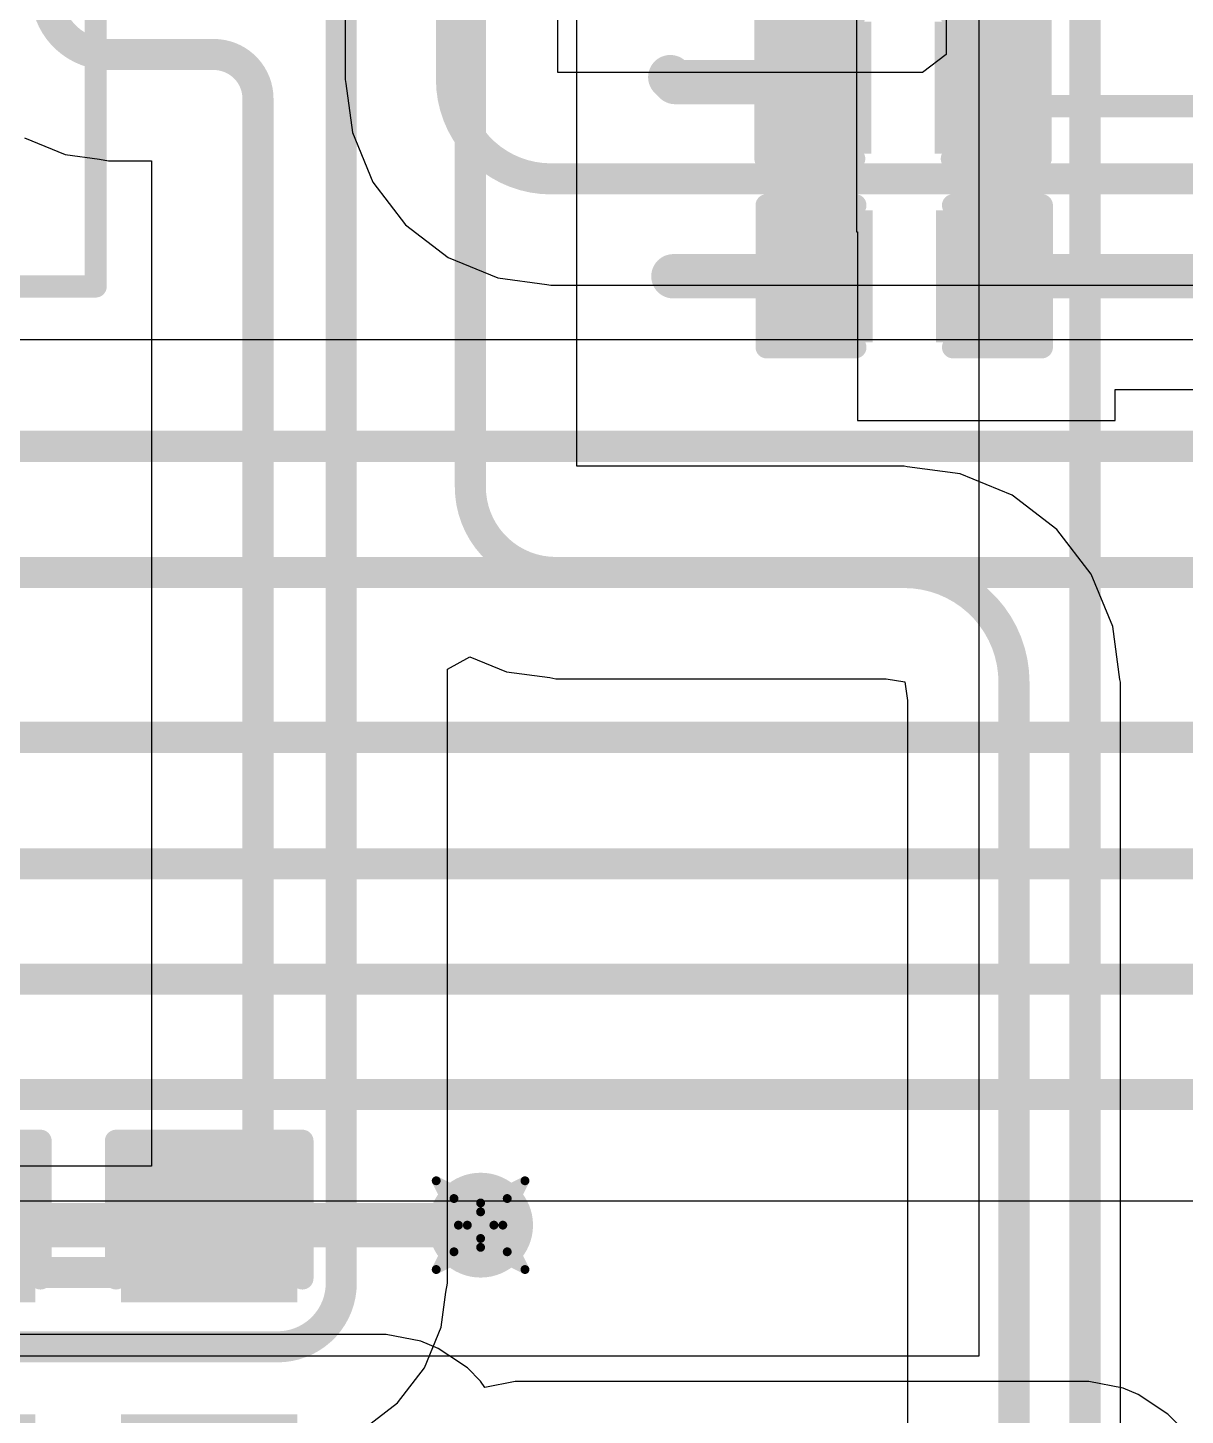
# Model space of a CAD drawing. Header units: inches. Extents: x -2 to 5376, y -4 to 5426.
# Drawn here: x 112.72 to 119.34, y 28.82 to 36.76 of the extents above; entities that cross this region are included whole.
import ezdxf

# ---------------------------------------------------------------- set-up
doc = ezdxf.new("R2010")
doc.units = ezdxf.units.IN
for name, color, linetype in [('Bottom Layer', 5, 'Continuous'), ('Bottom Overlay', 54, 'Continuous'), ('Bottom Paste', 16, 'Continuous'), ('Bottom Solder', 6, 'Continuous'), ('Drill Drawing', 1, 'Continuous'), ('Layer 1', 16, 'Continuous'), ('Layer 2', 76, 'Continuous'), ('Top Layer', 1, 'Continuous'), ('Top Overlay', 2, 'Continuous'), ('Top Paste', 8, 'Continuous'), ('Top Solder', 216, 'Continuous'), ('Via Holes', 16, 'Continuous')]:
    doc.layers.add(name, color=color, linetype=linetype)

# ---------------------------------------------------------------- blocks, each defined once
blk = doc.blocks.new('WSON_8_EP_6_8__143')
at = {"layer": 'Top Overlay'}
for points in [[(-3.9996, -2.3242, 0.127, 0.127, 0), (-3.9996, -3.0001, 0.127, 0.127, 0)], [(-3.9996, -3.0001, 0.127, 0.127, 0), (-3.8626, -3.0001, 0.127, 0.127, 0)], [(-3.8626, -3.0001, 0.127, 0.127, 0), (4.0004, -3.0001, 0.127, 0.127, 0)]]:
    blk.add_lwpolyline(points, format="xyseb", dxfattribs=at)
for points in [[(-4.0313, -3.0001, 0.0635, 0.0635, 1), (-3.9678, -3.0001, 0.0635, 0.0635, 1)], [(-4.0313, -3.0001, 0.0635, 0.0635, 1), (-3.9678, -3.0001, 0.0635, 0.0635, 1)], [(-3.8944, -3.0001, 0.0635, 0.0635, 1), (-3.8309, -3.0001, 0.0635, 0.0635, 1)], [(-3.8944, -3.0001, 0.0635, 0.0635, 1), (-3.8309, -3.0001, 0.0635, 0.0635, 1)]]:
    blk.add_lwpolyline(points, format="xyseb", close=True, dxfattribs=at)
blk = doc.blocks.new('C___0603_B_290')
at = {"layer": 'Bottom Layer'}
for points in [[(-1.143, -0.4445), (-1.143, 0.4445), (-0.381, 0.4445), (-0.381, -0.4445)], [(0.381, -0.4445), (0.381, 0.4445), (1.143, 0.4445), (1.143, -0.4445)]]:
    blk.add_hatch(color=5, dxfattribs=at).paths.add_polyline_path(points)
at = {"layer": 'Bottom Paste'}
for points in [[(-1.143, -0.4445), (-1.143, 0.4445), (-0.381, 0.4445), (-0.381, -0.4445)], [(0.381, -0.4445), (0.381, 0.4445), (1.143, 0.4445), (1.143, -0.4445)]]:
    blk.add_hatch(color=16, dxfattribs=at).paths.add_polyline_path(points)
at = {"layer": 'Bottom Solder'}
for points in [[(-1.203, -0.5045), (-1.203, 0.5045), (-0.321, 0.5045), (-0.321, -0.5045)], [(0.321, -0.5045), (0.321, 0.5045), (1.203, 0.5045), (1.203, -0.5045)]]:
    blk.add_hatch(color=6, dxfattribs=at).paths.add_polyline_path(points)
at = {"layer": 'Bottom Overlay'}
for points in [[(-0.4572, 0.5334, 0.127, 0.127, 0), (-1.2446, 0.5334, 0.127, 0.127, 0)], [(-1.2446, -0.5334, 0.127, 0.127, 0), (-1.2446, 0.5334, 0.127, 0.127, 0)], [(1.2446, 0.5334, 0.127, 0.127, 0), (0.4572, 0.5334, 0.127, 0.127, 0)], [(1.2446, -0.5334, 0.127, 0.127, 0), (1.2446, 0.5334, 0.127, 0.127, 0)], [(-0.4572, -0.5334, 0.127, 0.127, 0), (-1.2446, -0.5334, 0.127, 0.127, 0)], [(1.2446, -0.5334, 0.127, 0.127, 0), (0.4572, -0.5334, 0.127, 0.127, 0)]]:
    blk.add_lwpolyline(points, format="xyseb", dxfattribs=at)
for points in [[(-1.2764, 0.5334, 0.0635, 0.0635, 1), (-1.2128, 0.5334, 0.0635, 0.0635, 1)], [(-1.2764, 0.5334, 0.0635, 0.0635, 1), (-1.2128, 0.5334, 0.0635, 0.0635, 1)], [(-0.4889, 0.5334, 0.0635, 0.0635, 1), (-0.4254, 0.5334, 0.0635, 0.0635, 1)], [(0.4254, 0.5334, 0.0635, 0.0635, 1), (0.4889, 0.5334, 0.0635, 0.0635, 1)], [(1.2128, 0.5334, 0.0635, 0.0635, 1), (1.2764, 0.5334, 0.0635, 0.0635, 1)], [(1.2128, 0.5334, 0.0635, 0.0635, 1), (1.2764, 0.5334, 0.0635, 0.0635, 1)], [(-1.2764, -0.5334, 0.0635, 0.0635, 1), (-1.2128, -0.5334, 0.0635, 0.0635, 1)], [(-1.2764, -0.5334, 0.0635, 0.0635, 1), (-1.2128, -0.5334, 0.0635, 0.0635, 1)], [(-0.4889, -0.5334, 0.0635, 0.0635, 1), (-0.4254, -0.5334, 0.0635, 0.0635, 1)], [(0.4254, -0.5334, 0.0635, 0.0635, 1), (0.4889, -0.5334, 0.0635, 0.0635, 1)], [(1.2128, -0.5334, 0.0635, 0.0635, 1), (1.2764, -0.5334, 0.0635, 0.0635, 1)], [(1.2128, -0.5334, 0.0635, 0.0635, 1), (1.2764, -0.5334, 0.0635, 0.0635, 1)]]:
    blk.add_lwpolyline(points, format="xyseb", close=True, dxfattribs=at)
blk = doc.blocks.new('C___0603_B_291')
at = {"layer": 'Bottom Layer'}
for points in [[(-1.143, -0.4445), (-1.143, 0.4445), (-0.381, 0.4445), (-0.381, -0.4445)], [(0.381, -0.4445), (0.381, 0.4445), (1.143, 0.4445), (1.143, -0.4445)]]:
    blk.add_hatch(color=5, dxfattribs=at).paths.add_polyline_path(points)
at = {"layer": 'Bottom Paste'}
for points in [[(-1.143, -0.4445), (-1.143, 0.4445), (-0.381, 0.4445), (-0.381, -0.4445)], [(0.381, -0.4445), (0.381, 0.4445), (1.143, 0.4445), (1.143, -0.4445)]]:
    blk.add_hatch(color=16, dxfattribs=at).paths.add_polyline_path(points)
at = {"layer": 'Bottom Solder'}
for points in [[(-1.203, -0.5045), (-1.203, 0.5045), (-0.321, 0.5045), (-0.321, -0.5045)], [(0.321, -0.5045), (0.321, 0.5045), (1.203, 0.5045), (1.203, -0.5045)]]:
    blk.add_hatch(color=6, dxfattribs=at).paths.add_polyline_path(points)
at = {"layer": 'Bottom Overlay'}
for points in [[(-0.4572, 0.5334, 0.127, 0.127, 0), (-1.2446, 0.5334, 0.127, 0.127, 0)], [(-1.2446, -0.5334, 0.127, 0.127, 0), (-1.2446, 0.5334, 0.127, 0.127, 0)], [(1.2446, 0.5334, 0.127, 0.127, 0), (0.4572, 0.5334, 0.127, 0.127, 0)], [(1.2446, -0.5334, 0.127, 0.127, 0), (1.2446, 0.5334, 0.127, 0.127, 0)], [(-0.4572, -0.5334, 0.127, 0.127, 0), (-1.2446, -0.5334, 0.127, 0.127, 0)], [(1.2446, -0.5334, 0.127, 0.127, 0), (0.4572, -0.5334, 0.127, 0.127, 0)]]:
    blk.add_lwpolyline(points, format="xyseb", dxfattribs=at)
for points in [[(-1.2764, 0.5334, 0.0635, 0.0635, 1), (-1.2128, 0.5334, 0.0635, 0.0635, 1)], [(-1.2764, 0.5334, 0.0635, 0.0635, 1), (-1.2128, 0.5334, 0.0635, 0.0635, 1)], [(-0.4889, 0.5334, 0.0635, 0.0635, 1), (-0.4254, 0.5334, 0.0635, 0.0635, 1)], [(0.4254, 0.5334, 0.0635, 0.0635, 1), (0.4889, 0.5334, 0.0635, 0.0635, 1)], [(1.2128, 0.5334, 0.0635, 0.0635, 1), (1.2764, 0.5334, 0.0635, 0.0635, 1)], [(1.2128, 0.5334, 0.0635, 0.0635, 1), (1.2764, 0.5334, 0.0635, 0.0635, 1)], [(-1.2764, -0.5334, 0.0635, 0.0635, 1), (-1.2128, -0.5334, 0.0635, 0.0635, 1)], [(-1.2764, -0.5334, 0.0635, 0.0635, 1), (-1.2128, -0.5334, 0.0635, 0.0635, 1)], [(-0.4889, -0.5334, 0.0635, 0.0635, 1), (-0.4254, -0.5334, 0.0635, 0.0635, 1)], [(0.4254, -0.5334, 0.0635, 0.0635, 1), (0.4889, -0.5334, 0.0635, 0.0635, 1)], [(1.2128, -0.5334, 0.0635, 0.0635, 1), (1.2764, -0.5334, 0.0635, 0.0635, 1)], [(1.2128, -0.5334, 0.0635, 0.0635, 1), (1.2764, -0.5334, 0.0635, 0.0635, 1)]]:
    blk.add_lwpolyline(points, format="xyseb", close=True, dxfattribs=at)
blk = doc.blocks.new('C___0402_294')
at = {"layer": 'Top Layer'}
for points in [[(-0.6985, -0.3175), (-0.6985, 0.3175), (-0.2413, 0.3175), (-0.2413, -0.3175)], [(0.2413, -0.3175), (0.2413, 0.3175), (0.6985, 0.3175), (0.6985, -0.3175)]]:
    blk.add_hatch(color=1, dxfattribs=at).paths.add_polyline_path(points)
at = {"layer": 'Top Paste'}
for points in [[(-0.6985, -0.3175), (-0.6985, 0.3175), (-0.2413, 0.3175), (-0.2413, -0.3175)], [(0.2413, -0.3175), (0.2413, 0.3175), (0.6985, 0.3175), (0.6985, -0.3175)]]:
    blk.add_hatch(color=8, dxfattribs=at).paths.add_polyline_path(points)
at = {"layer": 'Top Solder'}
for points in [[(-0.7585, -0.3775), (-0.7585, 0.3775), (-0.1813, 0.3775), (-0.1813, -0.3775)], [(0.1813, -0.3775), (0.1813, 0.3775), (0.7585, 0.3775), (0.7585, -0.3775)]]:
    blk.add_hatch(color=216, dxfattribs=at).paths.add_polyline_path(points)
at = {"layer": 'Top Overlay'}
for points in [[(-0.7874, 0.4064, 0.127, 0.127, 0), (-0.2794, 0.4064, 0.127, 0.127, 0)], [(-0.7874, -0.4064, 0.127, 0.127, 0), (-0.7874, 0.4064, 0.127, 0.127, 0)], [(0.2794, 0.4064, 0.127, 0.127, 0), (0.7874, 0.4064, 0.127, 0.127, 0)], [(0.7874, -0.4064, 0.127, 0.127, 0), (0.7874, 0.4064, 0.127, 0.127, 0)], [(-0.7874, -0.4064, 0.127, 0.127, 0), (-0.2794, -0.4064, 0.127, 0.127, 0)], [(0.2794, -0.4064, 0.127, 0.127, 0), (0.7874, -0.4064, 0.127, 0.127, 0)]]:
    blk.add_lwpolyline(points, format="xyseb", dxfattribs=at)
for points in [[(-0.8191, 0.4064, 0.0635, 0.0635, 1), (-0.7556, 0.4064, 0.0635, 0.0635, 1)], [(-0.8191, 0.4064, 0.0635, 0.0635, 1), (-0.7556, 0.4064, 0.0635, 0.0635, 1)], [(-0.3111, 0.4064, 0.0635, 0.0635, 1), (-0.2477, 0.4064, 0.0635, 0.0635, 1)], [(0.2477, 0.4064, 0.0635, 0.0635, 1), (0.3111, 0.4064, 0.0635, 0.0635, 1)], [(0.7556, 0.4064, 0.0635, 0.0635, 1), (0.8191, 0.4064, 0.0635, 0.0635, 1)], [(0.7556, 0.4064, 0.0635, 0.0635, 1), (0.8191, 0.4064, 0.0635, 0.0635, 1)], [(-0.8191, -0.4064, 0.0635, 0.0635, 1), (-0.7556, -0.4064, 0.0635, 0.0635, 1)], [(-0.8191, -0.4064, 0.0635, 0.0635, 1), (-0.7556, -0.4064, 0.0635, 0.0635, 1)], [(-0.3111, -0.4064, 0.0635, 0.0635, 1), (-0.2477, -0.4064, 0.0635, 0.0635, 1)], [(0.2477, -0.4064, 0.0635, 0.0635, 1), (0.3111, -0.4064, 0.0635, 0.0635, 1)], [(0.7556, -0.4064, 0.0635, 0.0635, 1), (0.8191, -0.4064, 0.0635, 0.0635, 1)], [(0.7556, -0.4064, 0.0635, 0.0635, 1), (0.8191, -0.4064, 0.0635, 0.0635, 1)]]:
    blk.add_lwpolyline(points, format="xyseb", close=True, dxfattribs=at)
blk = doc.blocks.new('C___0402_297')
at = {"layer": 'Top Layer'}
for points in [[(-0.6985, -0.3175), (-0.6985, 0.3175), (-0.2413, 0.3175), (-0.2413, -0.3175)], [(0.2413, -0.3175), (0.2413, 0.3175), (0.6985, 0.3175), (0.6985, -0.3175)]]:
    blk.add_hatch(color=1, dxfattribs=at).paths.add_polyline_path(points)
at = {"layer": 'Top Paste'}
for points in [[(-0.6985, -0.3175), (-0.6985, 0.3175), (-0.2413, 0.3175), (-0.2413, -0.3175)], [(0.2413, -0.3175), (0.2413, 0.3175), (0.6985, 0.3175), (0.6985, -0.3175)]]:
    blk.add_hatch(color=8, dxfattribs=at).paths.add_polyline_path(points)
at = {"layer": 'Top Solder'}
for points in [[(-0.7585, -0.3775), (-0.7585, 0.3775), (-0.1813, 0.3775), (-0.1813, -0.3775)], [(0.1813, -0.3775), (0.1813, 0.3775), (0.7585, 0.3775), (0.7585, -0.3775)]]:
    blk.add_hatch(color=216, dxfattribs=at).paths.add_polyline_path(points)
at = {"layer": 'Top Overlay'}
for points in [[(-0.7874, 0.4064, 0.127, 0.127, 0), (-0.2794, 0.4064, 0.127, 0.127, 0)], [(-0.7874, -0.4064, 0.127, 0.127, 0), (-0.7874, 0.4064, 0.127, 0.127, 0)], [(0.2794, 0.4064, 0.127, 0.127, 0), (0.7874, 0.4064, 0.127, 0.127, 0)], [(0.7874, -0.4064, 0.127, 0.127, 0), (0.7874, 0.4064, 0.127, 0.127, 0)], [(-0.7874, -0.4064, 0.127, 0.127, 0), (-0.2794, -0.4064, 0.127, 0.127, 0)], [(0.2794, -0.4064, 0.127, 0.127, 0), (0.7874, -0.4064, 0.127, 0.127, 0)]]:
    blk.add_lwpolyline(points, format="xyseb", dxfattribs=at)
for points in [[(-0.8191, 0.4064, 0.0635, 0.0635, 1), (-0.7556, 0.4064, 0.0635, 0.0635, 1)], [(-0.8191, 0.4064, 0.0635, 0.0635, 1), (-0.7556, 0.4064, 0.0635, 0.0635, 1)], [(-0.3111, 0.4064, 0.0635, 0.0635, 1), (-0.2477, 0.4064, 0.0635, 0.0635, 1)], [(0.2477, 0.4064, 0.0635, 0.0635, 1), (0.3111, 0.4064, 0.0635, 0.0635, 1)], [(0.7556, 0.4064, 0.0635, 0.0635, 1), (0.8191, 0.4064, 0.0635, 0.0635, 1)], [(0.7556, 0.4064, 0.0635, 0.0635, 1), (0.8191, 0.4064, 0.0635, 0.0635, 1)], [(-0.8191, -0.4064, 0.0635, 0.0635, 1), (-0.7556, -0.4064, 0.0635, 0.0635, 1)], [(-0.8191, -0.4064, 0.0635, 0.0635, 1), (-0.7556, -0.4064, 0.0635, 0.0635, 1)], [(-0.3111, -0.4064, 0.0635, 0.0635, 1), (-0.2477, -0.4064, 0.0635, 0.0635, 1)], [(0.2477, -0.4064, 0.0635, 0.0635, 1), (0.3111, -0.4064, 0.0635, 0.0635, 1)], [(0.7556, -0.4064, 0.0635, 0.0635, 1), (0.8191, -0.4064, 0.0635, 0.0635, 1)], [(0.7556, -0.4064, 0.0635, 0.0635, 1), (0.8191, -0.4064, 0.0635, 0.0635, 1)]]:
    blk.add_lwpolyline(points, format="xyseb", close=True, dxfattribs=at)

msp = doc.modelspace()

# ---------------------------------------------------------------- hatches: boundary and pattern name
at = {"layer": 'Bottom Layer'}
h = msp.add_hatch(color=5, dxfattribs=at)
edge = h.paths.add_edge_path()
edge.add_arc((115.3116, 29.9108), 0.3, 0, 360)
at = {"layer": 'Layer 1'}
h = msp.add_hatch(color=16, dxfattribs=at)
edge = h.paths.add_edge_path()
edge.add_arc((115.3116, 29.9108), 0.3, 0, 360)
at = {"layer": 'Layer 2'}
h = msp.add_hatch(color=76, dxfattribs=at)
edge = h.paths.add_edge_path()
edge.add_arc((115.3116, 29.9108), 0.3, 0, 360)
at = {"layer": 'Top Layer'}
h = msp.add_hatch(color=1, dxfattribs=at)
edge = h.paths.add_edge_path()
edge.add_arc((115.3116, 29.9108), 0.3, 0, 360)
at = {"layer": 'Via Holes'}
h = msp.add_hatch(color=7, dxfattribs=at)
edge = h.paths.add_edge_path()
edge.add_arc((115.3116, 29.9108), 0.15, 0, 360)

# ---------------------------------------------------------------- linework, layer by layer
at = {"layer": 'Bottom Layer'}
for p, q in [((115.7534, 36.5071), (115.7534, 39.7515)), ((117.9759, 38.0949), (117.9759, 36.611)), ((114.5362, 37.808), (114.5362, 36.4678)), ((117.9759, 36.611), (117.8411, 36.5071)), ((114.5362, 36.4678), (114.541, 36.4435)), ((117.8411, 36.5071), (115.7534, 36.5071)), ((114.541, 36.4435), (114.5779, 36.1633)), ((114.5779, 36.1633), (114.6954, 35.8797)), ((114.6954, 35.8797), (114.8823, 35.6361)), ((114.8823, 35.6361), (115.1259, 35.4491)), ((115.1259, 35.4491), (115.4096, 35.3316)), ((115.4096, 35.3316), (115.6898, 35.2947)), ((115.6898, 35.2947), (115.714, 35.2899)), ((115.714, 35.2899), (120.3408, 35.2899)), ((123.478, 34.9765), (111.3526, 34.9765)), ((110.8185, 30.0492), (122.4338, 30.0492)), ((114.7189, 29.2857), (111.2671, 29.2857)), ((114.7719, 29.2857), (114.7189, 29.2857)), ((114.7189, 29.2857), (114.7189, 29.2857)), ((114.772, 29.2857), (114.7719, 29.2857)), ((114.8705, 29.2661), (114.772, 29.2857)), ((114.772, 29.2857), (114.772, 29.2857)), ((114.9702, 29.2463), (114.8705, 29.2661)), ((115.0683, 29.2057), (114.9702, 29.2463)), ((114.9702, 29.2463), (114.9702, 29.2463)), ((114.9702, 29.2463), (114.9702, 29.2463)), ((115.1297, 29.1646), (115.0683, 29.2057)), ((115.0683, 29.2057), (115.0683, 29.2057)), ((115.0683, 29.2057), (115.0683, 29.2057)), ((115.2363, 29.0934), (115.1297, 29.1646)), ((115.3114, 29.0183), (115.2363, 29.0934)), ((115.2363, 29.0934), (115.2363, 29.0934)), ((115.3356, 28.9822), (115.3114, 29.0183)), ((115.3114, 29.0183), (115.3114, 29.0183)), ((115.3114, 29.0183), (115.3114, 29.0183)), ((115.5094, 29.0168), (115.3356, 28.9822)), ((118.7914, 29.0168), (115.5094, 29.0168)), ((118.9896, 28.9773), (118.7914, 29.0168)), ((119.0753, 28.9418), (118.9896, 28.9773)), ((119.2434, 28.8295), (119.0753, 28.9418)), ((119.0753, 28.9418), (119.0753, 28.9418)), ((119.309, 28.7639), (119.2434, 28.8295))]:
    msp.add_line(p, q, dxfattribs=at)
for points in [[(115.1448, 36.4678, 0.1778, 0.1778, 0), (115.1448, 61.953, 0.1778, 0.1778, 0)], [(115.714, 35.8985, 0.1778, 0.1778, -0.414214), (115.1448, 36.4678, 0.1778, 0.1778, 0)], [(115.714, 35.8985, 0.1778, 0.1778, 0), (120.3408, 35.8985, 0.1778, 0.1778, 0)], [(111.2154, 34.3679, 0.1778, 0.1778, 0), (123.5622, 34.3679, 0.1778, 0.1778, 0)], [(112.0137, 33.6459, 0.1778, 0.1778, 0), (124.1305, 33.6459, 0.1778, 0.1778, 0)], [(109.93, 32.7026, 0.1778, 0.1778, 0), (124.6836, 32.7026, 0.1778, 0.1778, 0)], [(109.3635, 31.9786, 0.1778, 0.1778, 0), (122.4338, 31.9786, 0.1778, 0.1778, 0)], [(108.204, 31.3182, 0.1778, 0.1778, 0), (123.0064, 31.3182, 0.1778, 0.1778, 0)], [(106.9343, 30.6578, 0.1778, 0.1778, 0), (122.4338, 30.6578, 0.1778, 0.1778, 0)], [(112.2599, 29.9108, 0.254, 0.254, 0), (113.7585, 29.9108, 0.254, 0.254, 0)], [(113.7585, 29.9108, 0.254, 0.254, 0), (115.3116, 29.9108, 0.254, 0.254, 0)]]:
    msp.add_lwpolyline(points, format="xyseb", dxfattribs=at)
for points in [[(115.1003, 36.4678, 0.0889, 0.0889, 1), (115.1892, 36.4678, 0.0889, 0.0889, 1)], [(115.1003, 36.4678, 0.0889, 0.0889, 1), (115.1892, 36.4678, 0.0889, 0.0889, 1)], [(115.6696, 35.8985, 0.0889, 0.0889, 1), (115.7585, 35.8985, 0.0889, 0.0889, 1)], [(115.6696, 35.8985, 0.0889, 0.0889, 1), (115.7585, 35.8985, 0.0889, 0.0889, 1)], [(113.695, 29.9108, 0.127, 0.127, 1), (113.822, 29.9108, 0.127, 0.127, 1)], [(113.695, 29.9108, 0.127, 0.127, 1), (113.822, 29.9108, 0.127, 0.127, 1)], [(115.2481, 29.9108, 0.127, 0.127, 1), (115.3751, 29.9108, 0.127, 0.127, 1)]]:
    msp.add_lwpolyline(points, format="xyseb", close=True, dxfattribs=at)
at = {"layer": 'Drill Drawing'}
for points in [[(115.0576, 30.1648, 0.0508, 0.0508, 0), (115.3116, 30.0378, 0.0508, 0.0508, 0)], [(115.0576, 30.1648, 0.0508, 0.0508, 0), (115.1846, 29.9108, 0.0508, 0.0508, 0)], [(115.3116, 30.0378, 0.0508, 0.0508, 0), (115.5656, 30.1648, 0.0508, 0.0508, 0)], [(115.4386, 29.9108, 0.0508, 0.0508, 0), (115.5656, 30.1648, 0.0508, 0.0508, 0)], [(115.1592, 30.0632, 0.0508, 0.0508, 0), (115.3116, 29.987, 0.0508, 0.0508, 0)], [(115.1592, 30.0632, 0.0508, 0.0508, 0), (115.2354, 29.9108, 0.0508, 0.0508, 0)], [(115.3116, 29.987, 0.0508, 0.0508, 0), (115.464, 30.0632, 0.0508, 0.0508, 0)], [(115.3878, 29.9108, 0.0508, 0.0508, 0), (115.464, 30.0632, 0.0508, 0.0508, 0)], [(115.0576, 29.6568, 0.0508, 0.0508, 0), (115.1846, 29.9108, 0.0508, 0.0508, 0)], [(115.1592, 29.7584, 0.0508, 0.0508, 0), (115.2354, 29.9108, 0.0508, 0.0508, 0)], [(115.3878, 29.9108, 0.0508, 0.0508, 0), (115.464, 29.7584, 0.0508, 0.0508, 0)], [(115.4386, 29.9108, 0.0508, 0.0508, 0), (115.5656, 29.6568, 0.0508, 0.0508, 0)], [(115.1592, 29.7584, 0.0508, 0.0508, 0), (115.3116, 29.8346, 0.0508, 0.0508, 0)], [(115.3116, 29.8346, 0.0508, 0.0508, 0), (115.464, 29.7584, 0.0508, 0.0508, 0)], [(115.0576, 29.6568, 0.0508, 0.0508, 0), (115.3116, 29.7838, 0.0508, 0.0508, 0)], [(115.3116, 29.7838, 0.0508, 0.0508, 0), (115.5656, 29.6568, 0.0508, 0.0508, 0)]]:
    msp.add_lwpolyline(points, format="xyseb", dxfattribs=at)
for points in [[(115.0449, 30.1648, 0.0254, 0.0254, 1), (115.0703, 30.1648, 0.0254, 0.0254, 1)], [(115.0449, 30.1648, 0.0254, 0.0254, 1), (115.0703, 30.1648, 0.0254, 0.0254, 1)], [(115.5529, 30.1648, 0.0254, 0.0254, 1), (115.5783, 30.1648, 0.0254, 0.0254, 1)], [(115.5529, 30.1648, 0.0254, 0.0254, 1), (115.5783, 30.1648, 0.0254, 0.0254, 1)], [(115.1465, 30.0632, 0.0254, 0.0254, 1), (115.1719, 30.0632, 0.0254, 0.0254, 1)], [(115.1465, 30.0632, 0.0254, 0.0254, 1), (115.1719, 30.0632, 0.0254, 0.0254, 1)], [(115.2989, 30.0378, 0.0254, 0.0254, 1), (115.3243, 30.0378, 0.0254, 0.0254, 1)], [(115.2989, 30.0378, 0.0254, 0.0254, 1), (115.3243, 30.0378, 0.0254, 0.0254, 1)], [(115.4513, 30.0632, 0.0254, 0.0254, 1), (115.4767, 30.0632, 0.0254, 0.0254, 1)], [(115.4513, 30.0632, 0.0254, 0.0254, 1), (115.4767, 30.0632, 0.0254, 0.0254, 1)], [(115.1719, 29.9108, 0.0254, 0.0254, 1), (115.1973, 29.9108, 0.0254, 0.0254, 1)], [(115.1719, 29.9108, 0.0254, 0.0254, 1), (115.1973, 29.9108, 0.0254, 0.0254, 1)], [(115.2227, 29.9108, 0.0254, 0.0254, 1), (115.2481, 29.9108, 0.0254, 0.0254, 1)], [(115.2227, 29.9108, 0.0254, 0.0254, 1), (115.2481, 29.9108, 0.0254, 0.0254, 1)], [(115.2989, 29.987, 0.0254, 0.0254, 1), (115.3243, 29.987, 0.0254, 0.0254, 1)], [(115.2989, 29.987, 0.0254, 0.0254, 1), (115.3243, 29.987, 0.0254, 0.0254, 1)], [(115.3751, 29.9108, 0.0254, 0.0254, 1), (115.4005, 29.9108, 0.0254, 0.0254, 1)], [(115.3751, 29.9108, 0.0254, 0.0254, 1), (115.4005, 29.9108, 0.0254, 0.0254, 1)], [(115.4259, 29.9108, 0.0254, 0.0254, 1), (115.4513, 29.9108, 0.0254, 0.0254, 1)], [(115.4259, 29.9108, 0.0254, 0.0254, 1), (115.4513, 29.9108, 0.0254, 0.0254, 1)], [(115.2989, 29.8346, 0.0254, 0.0254, 1), (115.3243, 29.8346, 0.0254, 0.0254, 1)], [(115.2989, 29.8346, 0.0254, 0.0254, 1), (115.3243, 29.8346, 0.0254, 0.0254, 1)], [(115.1465, 29.7584, 0.0254, 0.0254, 1), (115.1719, 29.7584, 0.0254, 0.0254, 1)], [(115.1465, 29.7584, 0.0254, 0.0254, 1), (115.1719, 29.7584, 0.0254, 0.0254, 1)], [(115.2989, 29.7838, 0.0254, 0.0254, 1), (115.3243, 29.7838, 0.0254, 0.0254, 1)], [(115.2989, 29.7838, 0.0254, 0.0254, 1), (115.3243, 29.7838, 0.0254, 0.0254, 1)], [(115.4513, 29.7584, 0.0254, 0.0254, 1), (115.4767, 29.7584, 0.0254, 0.0254, 1)], [(115.4513, 29.7584, 0.0254, 0.0254, 1), (115.4767, 29.7584, 0.0254, 0.0254, 1)], [(115.0449, 29.6568, 0.0254, 0.0254, 1), (115.0703, 29.6568, 0.0254, 0.0254, 1)], [(115.0449, 29.6568, 0.0254, 0.0254, 1), (115.0703, 29.6568, 0.0254, 0.0254, 1)], [(115.5529, 29.6568, 0.0254, 0.0254, 1), (115.5783, 29.6568, 0.0254, 0.0254, 1)], [(115.5529, 29.6568, 0.0254, 0.0254, 1), (115.5783, 29.6568, 0.0254, 0.0254, 1)]]:
    msp.add_lwpolyline(points, format="xyseb", close=True, dxfattribs=at)
at = {"layer": 'Layer 2'}
for p, q in [((118.1618, 38.1857), (118.1618, 29.1602)), ((118.1618, 29.1602), (110.8185, 29.1602))]:
    msp.add_line(p, q, dxfattribs=at)
msp.add_lwpolyline([(118.7704, 16.1407, 0.1778, 0.1778, 0), (118.7704, 38.1857, 0.1778, 0.1778, 0)], format="xyseb", dxfattribs=at)
at = {"layer": 'Top Layer'}
for p, q in [((115.8615, 34.2545), (115.8615, 37.3232)), ((117.4623, 37.2459), (117.4623, 35.5949)), ((112.7024, 36.1341), (112.9342, 36.038)), ((112.9342, 36.038), (113.1315, 36.0121)), ((113.1315, 36.0121), (113.1831, 36.0018)), ((113.1831, 36.0018), (113.4292, 36.0018)), ((113.4292, 36.0018), (113.4292, 30.2484)), ((117.4623, 35.5949), (117.4691, 35.5949)), ((117.4691, 35.5949), (117.4691, 34.5156)), ((118.9423, 34.5156), (118.9423, 34.6936)), ((118.9423, 34.6936), (120.1892, 34.6936)), ((117.4691, 34.5156), (118.9423, 34.5156)), ((117.7358, 34.2545), (115.8615, 34.2545)), ((117.7525, 34.2512), (117.7358, 34.2545)), ((118.0556, 34.2113), (117.7525, 34.2512)), ((118.3536, 34.0878), (118.0556, 34.2113)), ((118.6096, 33.8914), (118.3536, 34.0878)), ((118.8059, 33.6355), (118.6096, 33.8914)), ((118.9294, 33.3375), (118.8059, 33.6355)), ((118.9693, 33.0344), (118.9294, 33.3375)), ((115.1228, 33.0923), (115.2498, 33.1636)), ((115.2498, 33.1636), (115.4589, 33.077)), ((115.1228, 29.5786), (115.1228, 33.0923)), ((115.4589, 33.077), (115.7081, 33.0442)), ((115.7081, 33.0442), (115.7426, 33.0373)), ((115.7426, 33.0373), (117.6319, 33.0373)), ((117.6319, 33.0373), (117.7385, 33.0204)), ((118.9726, 33.0177), (118.9693, 33.0344)), ((117.7385, 33.0204), (117.7554, 32.9138)), ((118.9726, 24.6611), (118.9726, 33.0177)), ((117.7554, 32.9138), (117.7554, 23.4074)), ((113.4292, 30.2484), (111.4802, 30.2484)), ((115.1128, 29.528), (115.1228, 29.5786)), ((115.0864, 29.3277), (115.1128, 29.528)), ((114.9896, 29.0939), (115.0864, 29.3277)), ((114.8355, 28.8932), (114.9896, 29.0939)), ((114.6348, 28.7392), (114.8355, 28.8932))]:
    msp.add_line(p, q, dxfattribs=at)
for points in [[(117.2591, 35.3411, 0.254, 0.254, 0), (117.2591, 37.5176, 0.254, 0.254, 0)], [(115.2529, 34.1356, 0.1778, 0.1778, 0), (115.2529, 37.3232, 0.1778, 0.1778, 0)], [(113.1831, 36.6104, 0.1778, 0.1778, -0.414214), (112.8268, 36.9667, 0.1778, 0.1778, 0)], [(114.5142, 29.5786, 0.1778, 0.1778, 0), (114.5142, 36.8664, 0.1778, 0.1778, 0)], [(113.1831, 36.6104, 0.1778, 0.1778, 0), (113.7847, 36.6104, 0.1778, 0.1778, 0)], [(113.7847, 36.6104, 0.1778, 0.1778, -0.414214), (114.0377, 36.3574, 0.1778, 0.1778, 0)], [(116.3972, 36.4807, 0.254, 0.254, 0), (116.4251, 36.4528, 0.254, 0.254, 0)], [(116.4251, 36.4528, 0.254, 0.254, 0), (117.2267, 36.4528, 0.254, 0.254, 0)], [(117.2267, 36.4528, 0.254, 0.254, 0), (117.2591, 36.4204, 0.254, 0.254, 0)], [(118.1989, 36.4204, 0.127, 0.127, 0), (118.3045, 36.3148, 0.127, 0.127, 0)], [(114.0377, 30.0585, 0.1778, 0.1778, 0), (114.0377, 36.3574, 0.1778, 0.1778, 0)], [(118.3045, 36.3148, 0.127, 0.127, 0), (121.2916, 36.3148, 0.127, 0.127, 0)], [(116.415, 35.3411, 0.254, 0.254, 0), (117.2591, 35.3411, 0.254, 0.254, 0)], [(117.2591, 35.3411, 0.254, 0.254, 0), (117.2659, 35.3411, 0.254, 0.254, 0)], [(118.2057, 35.3411, 0.254, 0.254, 0), (120.5191, 35.3411, 0.254, 0.254, 0)], [(115.7426, 33.6459, 0.1778, 0.1778, -0.414214), (115.2529, 34.1356, 0.1778, 0.1778, 0)], [(115.7426, 33.6459, 0.1778, 0.1778, 0), (117.7358, 33.6459, 0.1778, 0.1778, 0)], [(117.7358, 33.6459, 0.1778, 0.1778, -0.414214), (118.364, 33.0177, 0.1778, 0.1778, 0)], [(118.364, 22.6708, 0.1778, 0.1778, 0), (118.364, 33.0177, 0.1778, 0.1778, 0)], [(114.0377, 30.0585, 0.1778, 0.1778, -0.414214), (113.6191, 29.6398, 0.1778, 0.1778, 0)], [(111.4802, 29.6398, 0.1778, 0.1778, 0), (113.6191, 29.6398, 0.1778, 0.1778, 0)], [(114.5142, 29.5786, 0.1778, 0.1778, -0.414214), (114.1502, 29.2145, 0.1778, 0.1778, 0)], [(111.7718, 29.2145, 0.1778, 0.1778, 0), (114.1502, 29.2145, 0.1778, 0.1778, 0)]]:
    msp.add_lwpolyline(points, format="xyseb", dxfattribs=at)
for points in [[(113.1386, 36.6104, 0.0889, 0.0889, 1), (113.2275, 36.6104, 0.0889, 0.0889, 1)], [(113.1386, 36.6104, 0.0889, 0.0889, 1), (113.2275, 36.6104, 0.0889, 0.0889, 1)], [(113.7403, 36.6104, 0.0889, 0.0889, 1), (113.8292, 36.6104, 0.0889, 0.0889, 1)], [(113.7403, 36.6104, 0.0889, 0.0889, 1), (113.8292, 36.6104, 0.0889, 0.0889, 1)], [(116.3337, 36.4807, 0.127, 0.127, 1), (116.4607, 36.4807, 0.127, 0.127, 1)], [(116.3616, 36.4528, 0.127, 0.127, 1), (116.4886, 36.4528, 0.127, 0.127, 1)], [(116.3616, 36.4528, 0.127, 0.127, 1), (116.4886, 36.4528, 0.127, 0.127, 1)], [(117.1632, 36.4528, 0.127, 0.127, 1), (117.2902, 36.4528, 0.127, 0.127, 1)], [(117.1632, 36.4528, 0.127, 0.127, 1), (117.2902, 36.4528, 0.127, 0.127, 1)], [(117.1956, 36.4204, 0.127, 0.127, 1), (117.3226, 36.4204, 0.127, 0.127, 1)], [(118.1671, 36.4204, 0.0635, 0.0635, 1), (118.2306, 36.4204, 0.0635, 0.0635, 1)], [(113.9933, 36.3574, 0.0889, 0.0889, 1), (114.0822, 36.3574, 0.0889, 0.0889, 1)], [(113.9933, 36.3574, 0.0889, 0.0889, 1), (114.0822, 36.3574, 0.0889, 0.0889, 1)], [(118.2727, 36.3148, 0.0635, 0.0635, 1), (118.3362, 36.3148, 0.0635, 0.0635, 1)], [(118.2727, 36.3148, 0.0635, 0.0635, 1), (118.3362, 36.3148, 0.0635, 0.0635, 1)], [(116.3515, 35.3411, 0.127, 0.127, 1), (116.4785, 35.3411, 0.127, 0.127, 1)], [(117.1956, 35.3411, 0.127, 0.127, 1), (117.3226, 35.3411, 0.127, 0.127, 1)], [(117.1956, 35.3411, 0.127, 0.127, 1), (117.3226, 35.3411, 0.127, 0.127, 1)], [(117.1956, 35.3411, 0.127, 0.127, 1), (117.3226, 35.3411, 0.127, 0.127, 1)], [(117.2024, 35.3411, 0.127, 0.127, 1), (117.3294, 35.3411, 0.127, 0.127, 1)], [(118.1422, 35.3411, 0.127, 0.127, 1), (118.2692, 35.3411, 0.127, 0.127, 1)], [(115.2085, 34.1356, 0.0889, 0.0889, 1), (115.2974, 34.1356, 0.0889, 0.0889, 1)], [(115.2085, 34.1356, 0.0889, 0.0889, 1), (115.2974, 34.1356, 0.0889, 0.0889, 1)], [(115.6981, 33.6459, 0.0889, 0.0889, 1), (115.787, 33.6459, 0.0889, 0.0889, 1)], [(115.6981, 33.6459, 0.0889, 0.0889, 1), (115.787, 33.6459, 0.0889, 0.0889, 1)], [(117.6914, 33.6459, 0.0889, 0.0889, 1), (117.7803, 33.6459, 0.0889, 0.0889, 1)], [(117.6914, 33.6459, 0.0889, 0.0889, 1), (117.7803, 33.6459, 0.0889, 0.0889, 1)], [(118.3196, 33.0177, 0.0889, 0.0889, 1), (118.4085, 33.0177, 0.0889, 0.0889, 1)], [(118.3196, 33.0177, 0.0889, 0.0889, 1), (118.4085, 33.0177, 0.0889, 0.0889, 1)], [(113.9933, 30.0585, 0.0889, 0.0889, 1), (114.0822, 30.0585, 0.0889, 0.0889, 1)], [(113.9933, 30.0585, 0.0889, 0.0889, 1), (114.0822, 30.0585, 0.0889, 0.0889, 1)], [(113.5747, 29.6398, 0.0889, 0.0889, 1), (113.6636, 29.6398, 0.0889, 0.0889, 1)], [(113.5747, 29.6398, 0.0889, 0.0889, 1), (113.6636, 29.6398, 0.0889, 0.0889, 1)], [(114.4698, 29.5786, 0.0889, 0.0889, 1), (114.5587, 29.5786, 0.0889, 0.0889, 1)], [(114.4698, 29.5786, 0.0889, 0.0889, 1), (114.5587, 29.5786, 0.0889, 0.0889, 1)], [(114.1057, 29.2145, 0.0889, 0.0889, 1), (114.1946, 29.2145, 0.0889, 0.0889, 1)], [(114.1057, 29.2145, 0.0889, 0.0889, 1), (114.1946, 29.2145, 0.0889, 0.0889, 1)]]:
    msp.add_lwpolyline(points, format="xyseb", close=True, dxfattribs=at)

# ---------------------------------------------------------------- block references
for name, p, rotation in [('WSON_8_EP_6_8__143', (110.1087, 39.2825), 90), ('C___0603_B_291', (112.2599, 29.1488), 270), ('C___0603_B_290', (113.7585, 29.1488), 270)]:
    msp.add_blockref(name, p, dxfattribs=dict(rotation=rotation))
for name, p in [('C___0402_297', (117.729, 36.4204)), ('C___0402_294', (117.7358, 35.3411))]:
    msp.add_blockref(name, p)

doc.saveas('drawing.dxf')
